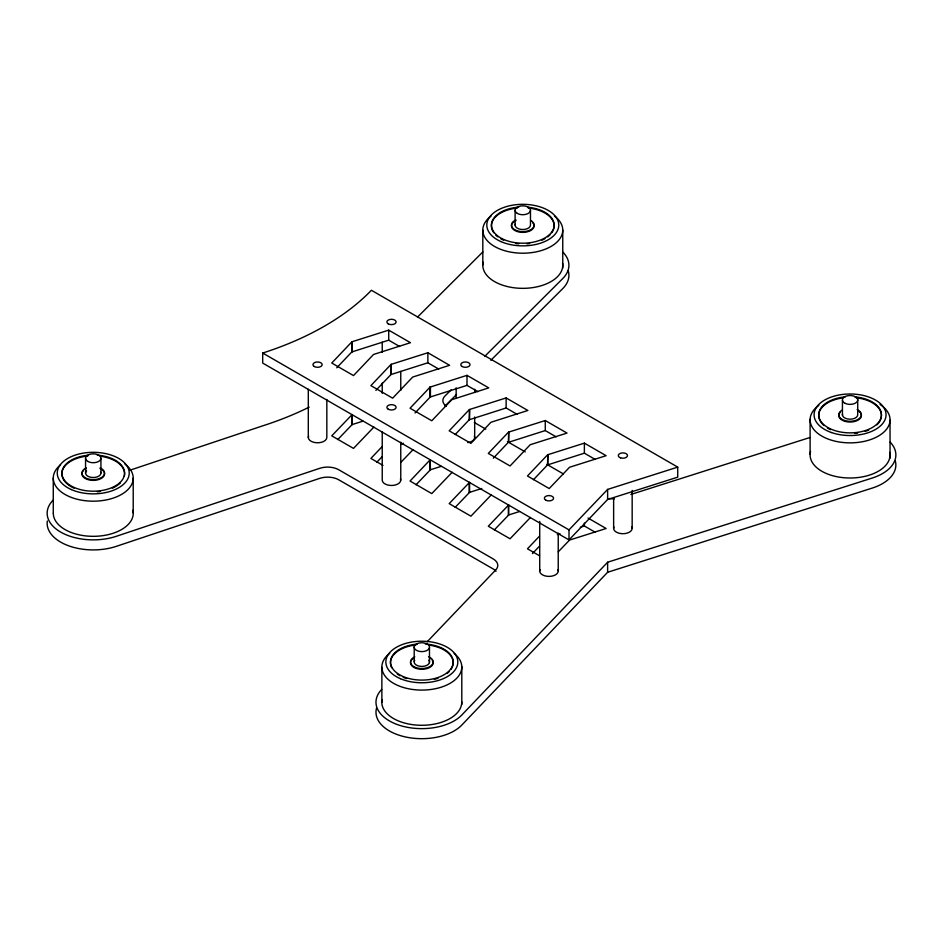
<?xml version="1.0" encoding="UTF-8"?>
<svg xmlns="http://www.w3.org/2000/svg" width="943" height="943" viewBox="0 0 943 943"><rect width="100%" height="100%" fill="white"/><g stroke="black" fill="none" stroke-linecap="round" stroke-linejoin="round"><path stroke-width="1.41" d="M430.067 387.113L466.997 375.338L488.733 387.891L451.815 399.667L431.776 420.778L410.04 408.225L430.067 387.113L430.067 397.156L415.05 412.987M430.067 397.156L430.185 386.972M452.18 472.266L431.776 493.59L410.04 481.036L430.185 459.783L430.432 469.755L416.052 484.749M351.798 341.92L331.759 363.031L353.507 375.585L373.546 354.474L410.464 342.698L388.716 330.144L352.163 341.72L351.798 351.963L336.769 367.794M390.932 364.517L370.894 385.628L392.642 398.182L412.68 377.07L449.599 365.295L427.863 352.741L391.298 364.316L390.932 374.56L375.903 390.39M337.771 439.556L352.163 424.562L352.163 414.531L331.759 435.843L353.507 448.396L373.899 427.073M381.915 446.829L370.894 458.439L382.976 465.406M376.905 462.153L381.915 456.872M400.657 462.553L413.034 449.67M469.213 409.71L449.174 430.821L470.911 443.375L490.949 422.264L527.868 410.488L506.132 397.934L469.567 409.498L469.213 419.753L455.186 434.534M508.348 432.307L488.309 453.418L510.057 465.972L530.202 444.719L567.014 433.085L545.266 420.531L508.713 432.094L508.348 442.35L493.319 458.18M455.186 507.334L469.567 492.352L469.567 482.309L449.174 503.633L470.911 516.186L491.315 494.863M547.506 454.891L527.467 475.991L549.215 488.545L569.56 467.256L606.125 455.693L584.377 443.139L547.812 454.715L547.506 464.934L533.479 479.704M494.321 529.931L508.713 514.949L508.713 504.906L488.309 526.229L510.057 538.771L530.449 517.459M539.49 536.143L527.467 548.802L539.549 555.781M532.477 553.565L539.49 546.186M558.232 551.855L569.56 540.068L606.125 528.504L588.008 518.037M427.061 641.877L495.664 569.996A15.984 9.23 0 0 0 492.906 558.763L338.891 469.838A15.748 9.1 0 0 0 319.559 468.376L116.378 536.284A46.124 26.628 0 0 1 60.694 532.1A46.124 26.628 0 0 1 53.303 499.955M569.006 539.926L569.006 529.883L607.622 489.417L677.722 467.115L677.722 477.158L607.622 499.46L569.006 539.926L262.696 363.079L262.696 353.036A279.93 161.607 0 0 0 371.401 290.267L677.722 467.115M890.18 442.161A45.783 26.428 0 0 1 872.169 478.066L607.622 562.228L461.858 714.959A45.783 26.428 0 0 1 399.667 725.356A45.783 26.428 0 0 1 381.667 689.451M895.308 460.891A45.783 26.428 0 0 1 872.169 488.109L607.622 572.271L461.858 725.002A45.783 26.428 0 0 1 406.963 737.261A45.783 26.428 0 0 1 376.528 708.181M417.537 317.072L482.863 251.922M451.32 389.683L445.072 395.907A15.748 9.1 0 0 0 446.428 406.327M484.631 356.466L562.7 278.609A46.124 26.628 0 0 0 562.759 251.981M445.072 405.95L456.53 394.539M490.879 360.273L562.7 288.652A46.124 26.628 0 0 0 568.216 270.712M351.798 351.963L388.716 340.187L399.596 346.47M390.932 374.56L427.863 362.784L438.731 369.067M469.213 419.753L506.132 407.977L517 414.26M508.348 442.35L545.266 430.574L556.134 436.845M547.506 464.934L584.377 453.182L595.245 459.465M129.934 470.215L262.696 425.847A279.93 161.607 0 0 0 309.198 407.128M630.879 494.474L809.813 437.552M430.185 397.015L466.997 385.381L477.865 391.663M352.163 424.562L362.996 421.144M400.775 444.165L403.486 443.304M430.432 469.755L441.265 466.337M469.567 492.352L481.755 488.498M508.713 514.949L519.546 511.519M557.301 534.563L560.001 533.703M580.31 527.278L584.377 525.994L595.245 532.265M474.341 422.511L485.798 429.124M507.428 441.619L525.251 451.897M546.893 464.392L563.431 473.952M262.696 353.036L569.006 529.883M890.039 420.236L890.039 458.133M857.717 399.455L857.717 414.272A7.685 4.444 0 0 1 849.926 419.199A7.685 4.444 0 0 1 842.476 414.095M842.441 400.445L842.441 415.25M810.108 419.329L810.108 454.314M632.164 490.407L632.164 528.363M613.634 497.715L613.634 528.363M607.622 489.417L607.622 499.46M607.622 562.228L607.622 572.271M584.377 443.139L584.377 453.182M584.377 523.117L584.377 525.994M562.759 230.116L562.759 268.024M558.232 533.09L558.232 571.045M547.812 454.715L547.812 464.758M545.266 420.531L545.266 430.574M539.714 521.42L539.714 571.045M530.473 210.289L530.473 225.094A7.685 4.444 0 0 1 521.785 229.503A7.685 4.444 0 0 1 515.361 223.951M515.102 210.289L515.102 225.094M508.713 432.094L508.713 442.137M508.348 505.118L508.348 515.161M506.132 397.934L506.132 407.977M482.816 230.116L482.816 265.101M474.683 389.27L474.683 392.194M474.683 417.006L474.683 437.446M469.567 409.498L469.567 419.541M469.213 482.521L469.213 492.564M466.997 375.338L466.997 385.381M461.799 666.607L461.799 704.515M456.153 387.821L456.153 398.029M430.432 386.913L430.432 396.956M430.185 459.783L430.185 469.826M430.067 459.925L430.067 469.968M429.478 647.676A7.685 4.444 0 0 1 417.266 650.741A7.685 4.444 0 0 1 418.775 643.114A7.685 4.444 0 0 1 429.478 647.676L429.478 662.493M427.863 352.741L427.863 362.784M414.201 646.674L414.201 661.491M400.763 371.412L400.763 390.39M400.763 442.173L400.763 480.128M391.298 364.316L391.298 374.359M388.716 330.144L388.716 340.187M382.233 342.215L382.233 352.434M382.233 383.082L382.233 393.302M382.233 431.953L382.233 480.128A9.265 5.352 0 0 0 392.701 485.433A9.265 5.352 0 0 0 400.445 478.738M381.868 667.42L381.868 702.405M352.163 341.72L352.163 351.763M351.798 414.731L351.798 424.774M326.832 399.49L326.832 437.446A9.265 5.352 0 0 1 316.365 442.75A9.265 5.352 0 0 1 308.62 436.055M308.302 389.27L308.302 437.446M133.211 478.113L133.211 513.098M100.925 458.274L100.925 473.091M85.554 458.274L85.554 473.091M53.268 478.113L53.268 513.098M631.845 526.984A9.265 5.352 0 0 1 622.899 533.714A9.265 5.352 0 0 1 613.952 526.984M528.233 207.271A31.355 18.106 0 0 1 548.732 235.267A31.355 18.106 0 0 1 496.101 234.595A31.355 18.106 0 0 1 518.697 207.154M528.233 208.026A31.355 18.106 0 0 1 551.749 232.78M549.934 234.901A31.355 18.106 0 0 1 547.659 236.87M544.96 238.65A31.355 18.106 0 0 1 541.871 240.217M529.577 243.518A31.355 18.106 0 0 1 526.878 243.801M518.697 243.801A31.355 18.106 0 0 1 515.998 243.518M503.692 240.217A31.355 18.106 0 0 1 500.615 238.65M497.904 236.87A31.355 18.106 0 0 1 495.629 234.901M493.814 232.78A31.355 18.106 0 0 1 517.342 208.026M530.791 220.473A11.328 6.542 0 0 1 530.438 229.915A11.328 6.542 0 0 1 514.112 229.302A11.328 6.542 0 0 1 515.892 219.908M532.595 222.583A11.328 6.542 0 0 1 528.87 231.365A11.328 6.542 0 0 1 513.511 229.597A11.328 6.542 0 0 1 515.892 220.662M554.496 216.065A39.971 23.08 0 0 1 549.793 247.137A39.971 23.08 0 0 1 495.782 247.137A39.971 23.08 0 0 1 491.067 216.065M428.57 656.741A11.328 6.542 0 0 1 430.314 666.324A11.328 6.542 0 0 1 413.623 666.489A11.328 6.542 0 0 1 414.79 656.87M454.172 653.452A39.971 23.08 0 0 1 448.491 684.205A39.971 23.08 0 0 1 394.917 684.076A39.971 23.08 0 0 1 389.707 653.287M428.888 660.218A7.685 4.444 0 0 1 421.969 666.43A7.685 4.444 0 0 1 414.684 660.359M432.224 660.135A11.328 6.542 0 0 1 423.513 669.212A11.328 6.542 0 0 1 410.582 662.01M410.842 661.161A11.328 6.542 0 0 1 413.694 658.202M429.702 658.037A11.328 6.542 0 0 1 430.692 658.674M425.387 644.01A31.355 18.106 0 0 1 448.562 671.451A31.355 18.106 0 0 1 395.683 671.982A31.355 18.106 0 0 1 417.207 644.093M429.419 645.177A31.355 18.106 0 0 1 451.002 669.377M449.257 671.522A31.355 18.106 0 0 1 447.041 673.514M437.976 678.265A31.355 18.106 0 0 1 434.334 679.349M406.633 678.571A31.355 18.106 0 0 1 403.18 677.298M400.056 675.766A31.355 18.106 0 0 1 397.298 674.009M391.699 667.738A31.355 18.106 0 0 1 415.851 644.977M474.364 436.055A9.265 5.352 0 0 1 467.822 442.609M97.329 455.151A31.355 18.106 0 0 1 119.926 482.592A31.355 18.106 0 0 1 67.295 483.264A31.355 18.106 0 0 1 87.793 455.269M101.349 456.365A31.355 18.106 0 0 1 124.323 476.203M120.398 482.899A31.355 18.106 0 0 1 118.924 484.231M118.111 484.867A31.355 18.106 0 0 1 116.354 486.081M115.411 486.647A31.355 18.106 0 0 1 112.323 488.203M100.029 491.515A31.355 18.106 0 0 1 97.329 491.798M74.155 488.203A31.355 18.106 0 0 1 71.067 486.647M70.124 486.081A31.355 18.106 0 0 1 68.367 484.867M67.554 484.231A31.355 18.106 0 0 1 87.793 456.023M103.046 470.581A11.328 6.542 0 0 1 93.239 480.388A11.328 6.542 0 0 1 83.432 470.581M85.235 469.225A11.328 6.542 0 0 1 86.343 468.659M100.135 468.659A11.328 6.542 0 0 1 102.221 469.862M100.135 467.905A11.328 6.542 0 0 1 101.585 477.512A11.328 6.542 0 0 1 84.894 477.512A11.328 6.542 0 0 1 86.343 467.905M124.947 464.062A39.971 23.08 0 0 1 120.669 494.898A39.971 23.08 0 0 1 67.106 495.57A39.971 23.08 0 0 1 60.493 464.875M100.665 471.948A7.685 4.444 0 0 1 92.237 477.488A7.685 4.444 0 0 1 86.579 470.875M557.926 569.655A9.265 5.352 0 0 1 548.979 576.397A9.265 5.352 0 0 1 540.021 569.655M857.14 409.651A11.328 6.542 0 0 1 858.601 419.057A11.328 6.542 0 0 1 842.264 419.494A11.328 6.542 0 0 1 842.229 410.052M880.067 404.523A39.971 23.08 0 0 1 878.204 436.185A39.971 23.08 0 0 1 823.357 436.939A39.971 23.08 0 0 1 818.842 405.372M860.617 413.128A11.328 6.542 0 0 1 849.113 422.028A11.328 6.542 0 0 1 840.378 412.138M858.236 410.983A11.328 6.542 0 0 1 859.992 412.35M854.771 396.862A31.355 18.106 0 0 1 876.436 424.562A31.355 18.106 0 0 1 823.793 424.633A31.355 18.106 0 0 1 845.234 396.873M856.126 397.746A31.355 18.106 0 0 1 876.919 424.869M868.668 430.091A31.355 18.106 0 0 1 865.214 431.364M857.6 433.085A31.355 18.106 0 0 1 854.912 433.403M830.512 429.654A31.355 18.106 0 0 1 827.471 428.063M824.041 425.599A31.355 18.106 0 0 1 842.559 397.934M461.728 701.745A39.971 23.08 0 0 1 419.941 725.261A39.971 23.08 0 0 1 382.033 699.647M496.042 571.246A15.984 9.23 0 0 0 492.906 568.806L338.891 479.881A15.748 9.1 0 0 0 319.559 478.419L116.378 546.327A46.124 26.628 0 0 1 68.533 545.761A46.124 26.628 0 0 1 47.315 520.996M889.803 452.369A39.971 23.08 0 0 1 849.278 477.995A39.971 23.08 0 0 1 810.556 451.449M562.606 263.286A39.971 23.08 0 0 1 521.868 288.334A39.971 23.08 0 0 1 483.158 262.225M132.904 510.198A39.971 23.08 0 0 1 95.938 536.272A39.971 23.08 0 0 1 53.303 513.275M614.4 498.788A15.984 9.23 0 0 1 609.154 498.529M620.588 457.862A4.609 2.664 0 0 0 627.508 455.552A4.609 2.664 0 0 0 620.588 453.253A4.609 2.664 0 0 0 620.588 457.862M388.233 323.838A4.609 2.664 0 0 0 395.954 322.647A4.609 2.664 0 0 0 390.296 319.382A4.609 2.664 0 0 0 388.233 323.838M500.886 241.573A35.975 20.77 0 0 0 558.456 227.805A35.975 20.77 0 0 0 509.02 205.904A35.975 20.77 0 0 0 500.886 241.573M517.353 213.424A7.685 4.444 0 0 0 530.214 211.432A7.685 4.444 0 0 0 520.795 205.998A7.685 4.444 0 0 0 517.353 213.424M388.233 409.203A4.609 2.664 0 0 0 395.954 408.001A4.609 2.664 0 0 0 390.296 404.747A4.609 2.664 0 0 0 388.233 409.203M314.302 366.521A4.609 2.664 0 0 0 322.023 365.33A4.609 2.664 0 0 0 316.376 362.065A4.609 2.664 0 0 0 314.302 366.521M400.433 678.689A35.975 20.77 0 0 0 457.579 664.344A35.975 20.77 0 0 0 407.494 642.937A35.975 20.77 0 0 0 400.433 678.689M462.153 366.521A4.609 2.664 0 0 0 469.873 365.33A4.609 2.664 0 0 0 464.227 362.065A4.609 2.664 0 0 0 462.153 366.521M71.338 489.57A35.975 20.77 0 0 0 128.908 475.802A35.975 20.77 0 0 0 79.471 453.901A35.975 20.77 0 0 0 71.338 489.57M87.805 461.422A7.685 4.444 0 0 0 100.665 459.43A7.685 4.444 0 0 0 91.247 453.996A7.685 4.444 0 0 0 87.805 461.422M545.714 500.12A4.609 2.664 0 0 0 553.423 498.93A4.609 2.664 0 0 0 547.777 495.664A4.609 2.664 0 0 0 545.714 500.12M831.478 432.542A35.975 20.77 0 0 0 886.043 415.168A35.975 20.77 0 0 0 832.704 396.567A35.975 20.77 0 0 0 831.478 432.542M845.282 403.415A7.685 4.444 0 0 0 857.67 400.61A7.685 4.444 0 0 0 847.274 395.812A7.685 4.444 0 0 0 845.282 403.415"/></g></svg>
